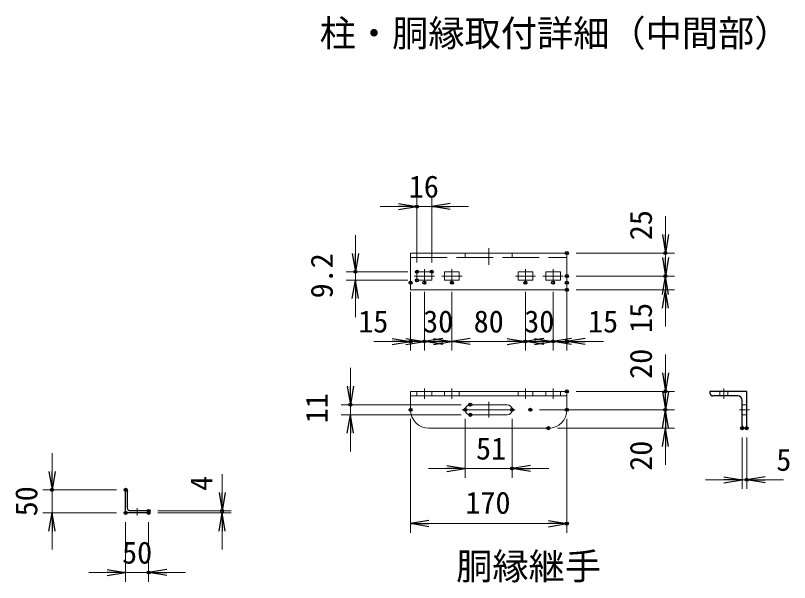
# Model space of a CAD drawing. Units: millimetres, scale not verified, with parts at other scales. Extents: x -6300 to 6300, y -4455 to 4455.
# Drawn here: x 304 to 2830, y -2010 to -160 of the extents above; entities that cross this region are included whole.
import ezdxf
from ezdxf.enums import TextEntityAlignment as Align

# ---------------------------------------------------------------- set-up
doc = ezdxf.new("R2010")
doc.units = ezdxf.units.MM
doc.header["$LTSCALE"] = 20
doc.header["$PDMODE"] = 32
doc.header["$PDSIZE"] = 10
doc.linetypes.add('DASHED', pattern=[7.5, 6, -1.5])
doc.linetypes.add('USER1', pattern=[50.8, 31.75, -6.35, 6.35, -6.35])
for name, color, linetype, lineweight in [('0-1_D-STR1', 1, 'Continuous', 25), ('0-2_D-BMK', 2, 'USER1', 13), ('0-3_D-STR3', 3, 'Continuous', 13), ('0-5_D-STR-DIM', 7, 'Continuous', 13), ('0-7_D-TTL-TXT', 7, 'Continuous', 25), ('0-8_0', 7, 'Continuous', 25)]:
    doc.layers.add(name, color=color, linetype=linetype, lineweight=lineweight)
doc.layers.add('0-9_Defpoints', color=8, linetype='Continuous')
doc.styles.add('ＭＳ ゴシック', font='')
doc.styles.get('ＭＳ ゴシック').set_extended_font_data('MS Gothic')

# ---------------------------------------------------------------- blocks, each defined once
blk = doc.blocks.new('L50x4')
at = {"layer": '0-8_0'}
for p, q in [((-426.2, 433.8), (-426.2, -296.2)), ((-296.2, -426.2), (433.8, -426.2))]:
    blk.add_line(p, q, dxfattribs=at)
blk.add_lwpolyline([(-486.2, 493.8), (-506.2, 493.8), (-506.2, -506.2), (493.8, -506.2), (493.8, -486.2)], dxfattribs=at)
for centre, radius, start, end in [((-486.2, 433.8), 60, 0, 90), ((-296.2, -296.2), 130, 180, 270), ((433.8, -486.2), 60, 0, 90)]:
    blk.add_arc(centre, radius, start, end, dxfattribs=at)
blk = doc.blocks.new('_Open')
at = {"layer": '0-8_0'}
blk.add_line((-20, 3.333), (0, 0), dxfattribs=at)
blk.add_lwpolyline([(-20, -3.333), (0, 0), (-20, 0)], dxfattribs=at)
blk = doc.blocks.new('L40x5')
at = {"layer": '0-8_0'}
for p, q in [((-306.2, 333.8), (-306.2, -216.2)), ((-216.2, -306.2), (333.8, -306.2))]:
    blk.add_line(p, q, dxfattribs=at)
blk.add_lwpolyline([(-366.2, 393.8), (-406.2, 393.8), (-406.2, -406.2), (393.8, -406.2), (393.8, -366.2)], dxfattribs=at)
for centre, radius, start, end in [((-366.2, 333.8), 60, 0, 90), ((-216.2, -216.2), 90, 180, 270), ((333.8, -366.2), 60, 0, 90)]:
    blk.add_arc(centre, radius, start, end, dxfattribs=at)

msp = doc.modelspace()

# ---------------------------------------------------------------- linework, layer by layer
at = {"layer": '0-2_D-BMK'}
for p, q in [((1848.61, -918.72), (1848.61, -973.16)), ((1605.61, -1009.74), (1671.61, -1009.74)), ((1638.61, -987.84), (1638.61, -1031.64)), ((1695.61, -1009.74), (1761.61, -1009.74)), ((1728.61, -987.84), (1728.61, -1031.64)), ((2001.61, -1009.74), (1935.61, -1009.74)), ((1968.61, -987.84), (1968.61, -1031.64)), ((2091.61, -1009.74), (2025.61, -1009.74)), ((2058.61, -987.84), (2058.61, -1031.64)), ((1638.61, -1377.1), (1638.61, -1410.1)), ((1728.61, -1377.1), (1728.61, -1410.1)), ((1968.61, -1377.1), (1968.61, -1410.1)), ((2058.61, -1377.1), (2058.61, -1410.1)), ((2615.86, -1410.1), (2615.86, -1377.1)), ((1848.61, -1420.6), (1848.61, -1471.6)), ((1761.79, -1446.1), (1935.11, -1446.1)), ((2666.86, -1446.1), (2699.86, -1446.1)), ((701.12, -1767.27), (701.12, -1791.27))]:
    msp.add_line(p, q, dxfattribs=at)
at = {"layer": '0-3_D-STR3'}
for p, q in [((1593.61, -934.74), (2103.61, -934.74)), ((1593.61, -934.74), (1593.61, -1054.74)), ((2103.61, -934.74), (2103.61, -1054.74)), ((1614.61, -995.94), (1614.61, -1023.54)), ((1614.61, -995.94), (1662.61, -995.94)), ((1662.61, -995.94), (1662.61, -1023.54)), ((1704.61, -995.94), (1752.61, -995.94)), ((1704.61, -995.94), (1704.61, -1023.54)), ((1752.61, -995.94), (1752.61, -1023.54)), ((1944.61, -995.94), (1944.61, -1023.54)), ((1992.61, -995.94), (1944.61, -995.94)), ((1992.61, -995.94), (1992.61, -1023.54)), ((2082.61, -995.94), (2034.61, -995.94)), ((2034.61, -995.94), (2034.61, -1023.54)), ((2082.61, -995.94), (2082.61, -1023.54)), ((1614.61, -1023.54), (1662.61, -1023.54)), ((1704.61, -1023.54), (1752.61, -1023.54)), ((1992.61, -1023.54), (1944.61, -1023.54)), ((2082.61, -1023.54), (2034.61, -1023.54)), ((1593.61, -1054.74), (2103.61, -1054.74)), ((1593.61, -1386.1), (2103.61, -1386.1)), ((1593.61, -1386.1), (1593.61, -1446.1)), ((2103.61, -1386.1), (2103.61, -1446.1)), ((1593.61, -1401.1), (2103.61, -1401.1)), ((1788.61, -1429.6), (1908.61, -1429.6)), ((1788.61, -1462.6), (1908.61, -1462.6)), ((1653.61, -1506.1), (2043.61, -1506.1))]:
    msp.add_line(p, q, dxfattribs=at)
at = {"layer": '0-3_D-STR3', "linetype": 'DASHED'}
for p, q in [((1593.61, -949.74), (2103.61, -949.74)), ((1772.11, -949.74), (1772.11, -934.74)), ((1925.11, -949.74), (1925.11, -934.74)), ((1614.61, -1386.1), (1614.61, -1401.1)), ((1662.61, -1386.1), (1662.61, -1401.1)), ((1704.61, -1386.1), (1704.61, -1401.1)), ((1752.61, -1386.1), (1752.61, -1401.1)), ((1944.61, -1386.1), (1944.61, -1401.1)), ((1992.61, -1386.1), (1992.61, -1401.1)), ((2034.61, -1386.1), (2034.61, -1401.1)), ((2082.61, -1386.1), (2082.61, -1401.1)), ((2602.96, -1401.1), (2602.96, -1386.1)), ((2628.76, -1401.1), (2628.76, -1386.1)), ((2675.86, -1429.6), (2690.86, -1429.6)), ((2675.86, -1462.6), (2690.86, -1462.6))]:
    msp.add_line(p, q, dxfattribs=at)
at = {"layer": '0-3_D-STR3'}
for centre, radius, start, end in [((1788.61, -1446.1), 16.5, 90, 270), ((1908.61, -1446.1), 16.5, 270, 90), ((1653.61, -1446.1), 60, 180, 270), ((2043.61, -1446.1), 60, 270, 0)]:
    msp.add_arc(centre, radius, start, end, dxfattribs=at)
at = {"layer": '0-5_D-STR-DIM'}
for p, q in [((1614.61, -965.94), (1614.61, -753.06)), ((1662.61, -965.94), (1662.61, -753.06)), ((1554.61, -783.06), (1494.61, -783.06)), ((1662.61, -783.06), (1614.61, -783.06)), ((1722.61, -783.06), (1782.61, -783.06)), ((2425.46, -874.74), (2425.46, -814.74)), ((1413.61, -935.94), (1413.61, -875.94)), ((2425.46, -949.74), (2425.46, -889.74)), ((2133.61, -934.74), (2455.46, -934.74)), ((2425.46, -1009.74), (2425.46, -934.74)), ((1584.61, -995.94), (1383.61, -995.94)), ((1413.61, -1023.54), (1413.61, -995.94)), ((2133.61, -1009.74), (2455.46, -1009.74)), ((2133.61, -1009.74), (2455.46, -1009.74)), ((2425.46, -1054.74), (2425.46, -1009.74)), ((1584.61, -1023.54), (1383.61, -1023.54)), ((2133.61, -1054.74), (2455.46, -1054.74)), ((1413.61, -1083.54), (1413.61, -1143.54)), ((1593.61, -1061.64), (1593.61, -1253.15)), ((1638.61, -1061.64), (1638.61, -1253.15)), ((1638.61, -1061.64), (1638.61, -1253.15)), ((1728.61, -1061.64), (1728.61, -1253.15)), ((1728.61, -1061.64), (1728.61, -1253.15)), ((1968.61, -1061.64), (1968.61, -1253.15)), ((1968.61, -1061.64), (1968.61, -1253.15)), ((2058.61, -1061.64), (2058.61, -1253.15)), ((2058.61, -1061.64), (2058.61, -1253.15)), ((2103.61, -1061.64), (2103.61, -1253.15)), ((2425.46, -1069.74), (2425.46, -1129.74)), ((2425.46, -1114.74), (2425.46, -1174.74)), ((1533.61, -1223.15), (1473.61, -1223.15)), ((1578.61, -1223.15), (1518.61, -1223.15)), ((1638.61, -1223.15), (1593.61, -1223.15)), ((1668.61, -1223.15), (1608.61, -1223.15)), ((1728.61, -1223.15), (1638.61, -1223.15)), ((1698.61, -1223.15), (1758.61, -1223.15)), ((1728.61, -1223.15), (1968.61, -1223.15)), ((1788.61, -1223.15), (1848.61, -1223.15)), ((1908.61, -1223.15), (1848.61, -1223.15)), ((1998.61, -1223.15), (1938.61, -1223.15)), ((1968.61, -1223.15), (2058.61, -1223.15)), ((2028.61, -1223.15), (2088.61, -1223.15)), ((2058.61, -1223.15), (2103.61, -1223.15)), ((2118.61, -1223.15), (2178.61, -1223.15)), ((2163.61, -1223.15), (2223.61, -1223.15)), ((2425.46, -1326.1), (2425.46, -1266.1)), ((1397.11, -1369.6), (1397.11, -1309.6)), ((2425.46, -1386.1), (2425.46, -1326.1)), ((2133.61, -1386.1), (2455.46, -1386.1)), ((2425.46, -1446.1), (2425.46, -1386.1)), ((1758.61, -1429.6), (1367.11, -1429.6)), ((1397.11, -1462.6), (1397.11, -1429.6)), ((1758.61, -1462.6), (1367.11, -1462.6)), ((2014.75, -1446.1), (2455.46, -1446.1)), ((2014.75, -1446.1), (2455.46, -1446.1)), ((2425.46, -1506.1), (2425.46, -1446.1)), ((1593.61, -1476.1), (1593.61, -1847.61)), ((1772.11, -1476.1), (1772.11, -1667.61)), ((1925.11, -1476.1), (1925.11, -1667.61)), ((2103.61, -1476.1), (2103.61, -1847.61)), ((2073.61, -1506.1), (2455.46, -1506.1)), ((2425.46, -1506.1), (2425.46, -1566.1)), ((1397.11, -1522.6), (1397.11, -1582.6)), ((2675.86, -1536.07), (2675.86, -1704.48)), ((2690.86, -1536.07), (2690.86, -1704.48)), ((2425.46, -1566.1), (2425.46, -1626.1)), ((423.62, -1647.27), (423.62, -1587.27)), ((1712.11, -1637.61), (1652.11, -1637.61)), ((1772.11, -1637.61), (1925.11, -1637.61)), ((1985.11, -1637.61), (2045.11, -1637.61)), ((978.62, -1716.27), (978.62, -1656.27)), ((2615.86, -1674.48), (2555.86, -1674.48)), ((2675.86, -1674.48), (2690.86, -1674.48)), ((2750.86, -1674.48), (2810.86, -1674.48)), ((633.62, -1707.27), (393.62, -1707.27)), ((423.62, -1782.27), (423.62, -1707.27)), ((633.62, -1782.27), (393.62, -1782.27)), ((768.62, -1776.27), (1008.62, -1776.27)), ((768.62, -1782.27), (1008.62, -1782.27)), ((978.62, -1782.27), (978.62, -1776.27)), ((663.62, -1812.27), (663.62, -2007.27)), ((738.62, -1812.27), (738.62, -2007.27)), ((1653.61, -1817.61), (2043.61, -1817.61)), ((423.62, -1842.27), (423.62, -1902.27)), ((978.62, -1842.27), (978.62, -1902.27)), ((603.62, -1977.27), (543.62, -1977.27)), ((663.62, -1977.27), (738.62, -1977.27)), ((798.62, -1977.27), (858.62, -1977.27))]:
    msp.add_line(p, q, dxfattribs=at)
at = {"layer": '0-9_Defpoints'}
for p in [(1614.61, -783.06), (2103.61, -934.74), (2425.46, -934.74), (1413.61, -995.94), (1614.61, -995.94), (1662.61, -995.94), (2103.61, -1009.74), (2425.46, -1009.74), (1593.61, -1031.64), (1614.61, -1023.54), (1638.61, -1031.64), (1728.61, -1031.64), (1968.61, -1031.64), (2058.61, -1031.64), (2103.61, -1031.64), (2103.61, -1054.74), (1593.61, -1223.15), (1638.61, -1223.15), (1968.61, -1223.15), (2058.61, -1223.15), (2103.61, -1223.15), (2103.61, -1386.1), (2425.46, -1386.1), (1397.11, -1429.6), (1788.61, -1429.6), (1593.61, -1446.1), (1772.11, -1446.1), (1788.61, -1462.6), (1925.11, -1446.1), (1984.75, -1446.1), (2103.61, -1446.1), (2425.46, -1446.1), (2043.61, -1506.1), (2675.86, -1506.07), (2690.86, -1506.07), (1925.11, -1637.61), (2690.86, -1674.48), (423.62, -1707.27), (663.62, -1707.27), (663.62, -1782.27), (663.62, -1782.27), (738.62, -1776.27), (738.62, -1782.27), (738.62, -1782.27), (978.62, -1776.27), (2103.61, -1817.61), (738.62, -1977.27)]:
    msp.add_point(p, dxfattribs=at)

# ---------------------------------------------------------------- block references
at = {"layer": '0-1_D-STR1', "xscale": -0.075, "yscale": 0.075, "rotation": 270}
msp.add_blockref('L50x4', (701.59, -1744.31), dxfattribs=at)
at = {"layer": '0-3_D-STR3', "xscale": 0.15, "yscale": 0.15, "rotation": 180}
msp.add_blockref('L40x5', (2629.93, -1447.03), dxfattribs=at)
at = {"layer": '0-5_D-STR-DIM', "xscale": 3, "yscale": 3}
for p in [(1614.61, -783.06), (1593.61, -1223.15), (1638.61, -1223.15), (1728.61, -1223.15), (1968.61, -1223.15), (2058.61, -1223.15), (1772.11, -1637.61), (2675.86, -1674.48), (2103.61, -1817.61), (663.62, -1977.27)]:
    msp.add_blockref('_Open', p, dxfattribs=at)
for p, rotation in [((1662.61, -783.06), 180), ((2425.46, -934.74), 270), ((1413.61, -995.94), 270), ((2425.46, -1009.74), 270), ((2425.46, -1009.74), 90), ((1413.61, -1023.54), 90), ((2425.46, -1054.74), 90), ((1638.61, -1223.15), 180), ((1728.61, -1223.15), 180), ((1968.61, -1223.15), 180), ((2058.61, -1223.15), 180), ((2103.61, -1223.15), 180), ((2425.46, -1386.1), 270), ((1397.11, -1429.6), 270), ((2425.46, -1446.1), 270), ((1397.11, -1462.6), 90), ((2425.46, -1446.1), 90), ((2425.46, -1506.1), 90), ((1925.11, -1637.61), 180), ((423.62, -1707.27), 270), ((2690.86, -1674.48), 180), ((978.62, -1776.27), 270), ((423.62, -1782.27), 90), ((978.62, -1782.27), 90), ((1593.61, -1817.61), 180), ((738.62, -1977.27), 180)]:
    msp.add_blockref('_Open', p, dxfattribs=dict(at, rotation=rotation))

# ---------------------------------------------------------------- texts
at = {"layer": '0-5_D-STR-DIM', "style": 'ＭＳ ゴシック'}
for s, p in [('16', (1587.8, -775.53)), ('15', (1422.99, -1215.62)), ('30', (1634.68, -1215.62)), ('80', (1799.68, -1215.62)), ('30', (1964.68, -1215.62)), ('15', (2172.99, -1215.62)), ('51', (1807.29, -1630.08)), ('5', (2787.28, -1666.96)), ('170', (1772.64, -1807.08)), ('50', (652.18, -1969.67))]:
    msp.add_text(s, height=72.14, dxfattribs=at).set_placement(p, align=Align.BOTTOM_LEFT)
for s, p in [('25', (2402.93, -892.89)), ('9.2', (1361.49, -1082.64)), ('15', (2402.93, -1195.36)), ('20', (2402.93, -1345.22)), ('11', (1344.99, -1490.09)), ('20', (2402.93, -1645.22)), ('4', (968.35, -1710.46)), ('50', (397.13, -1793.71))]:
    msp.add_text(s, height=72.14, rotation=90, dxfattribs=at).set_placement(p, align=Align.BOTTOM_LEFT)
at = {"layer": '0-7_D-TTL-TXT', "style": 'ＭＳ ゴシック'}
for s, p in [('柱・胴縁取付詳細（中間部）', (1297.03, -286.9)), ('胴縁継手', (1742.56, -2026.1))]:
    msp.add_text(s, height=86.66, dxfattribs=at).set_placement(p, align=Align.BOTTOM_LEFT)

doc.saveas('drawing.dxf')
